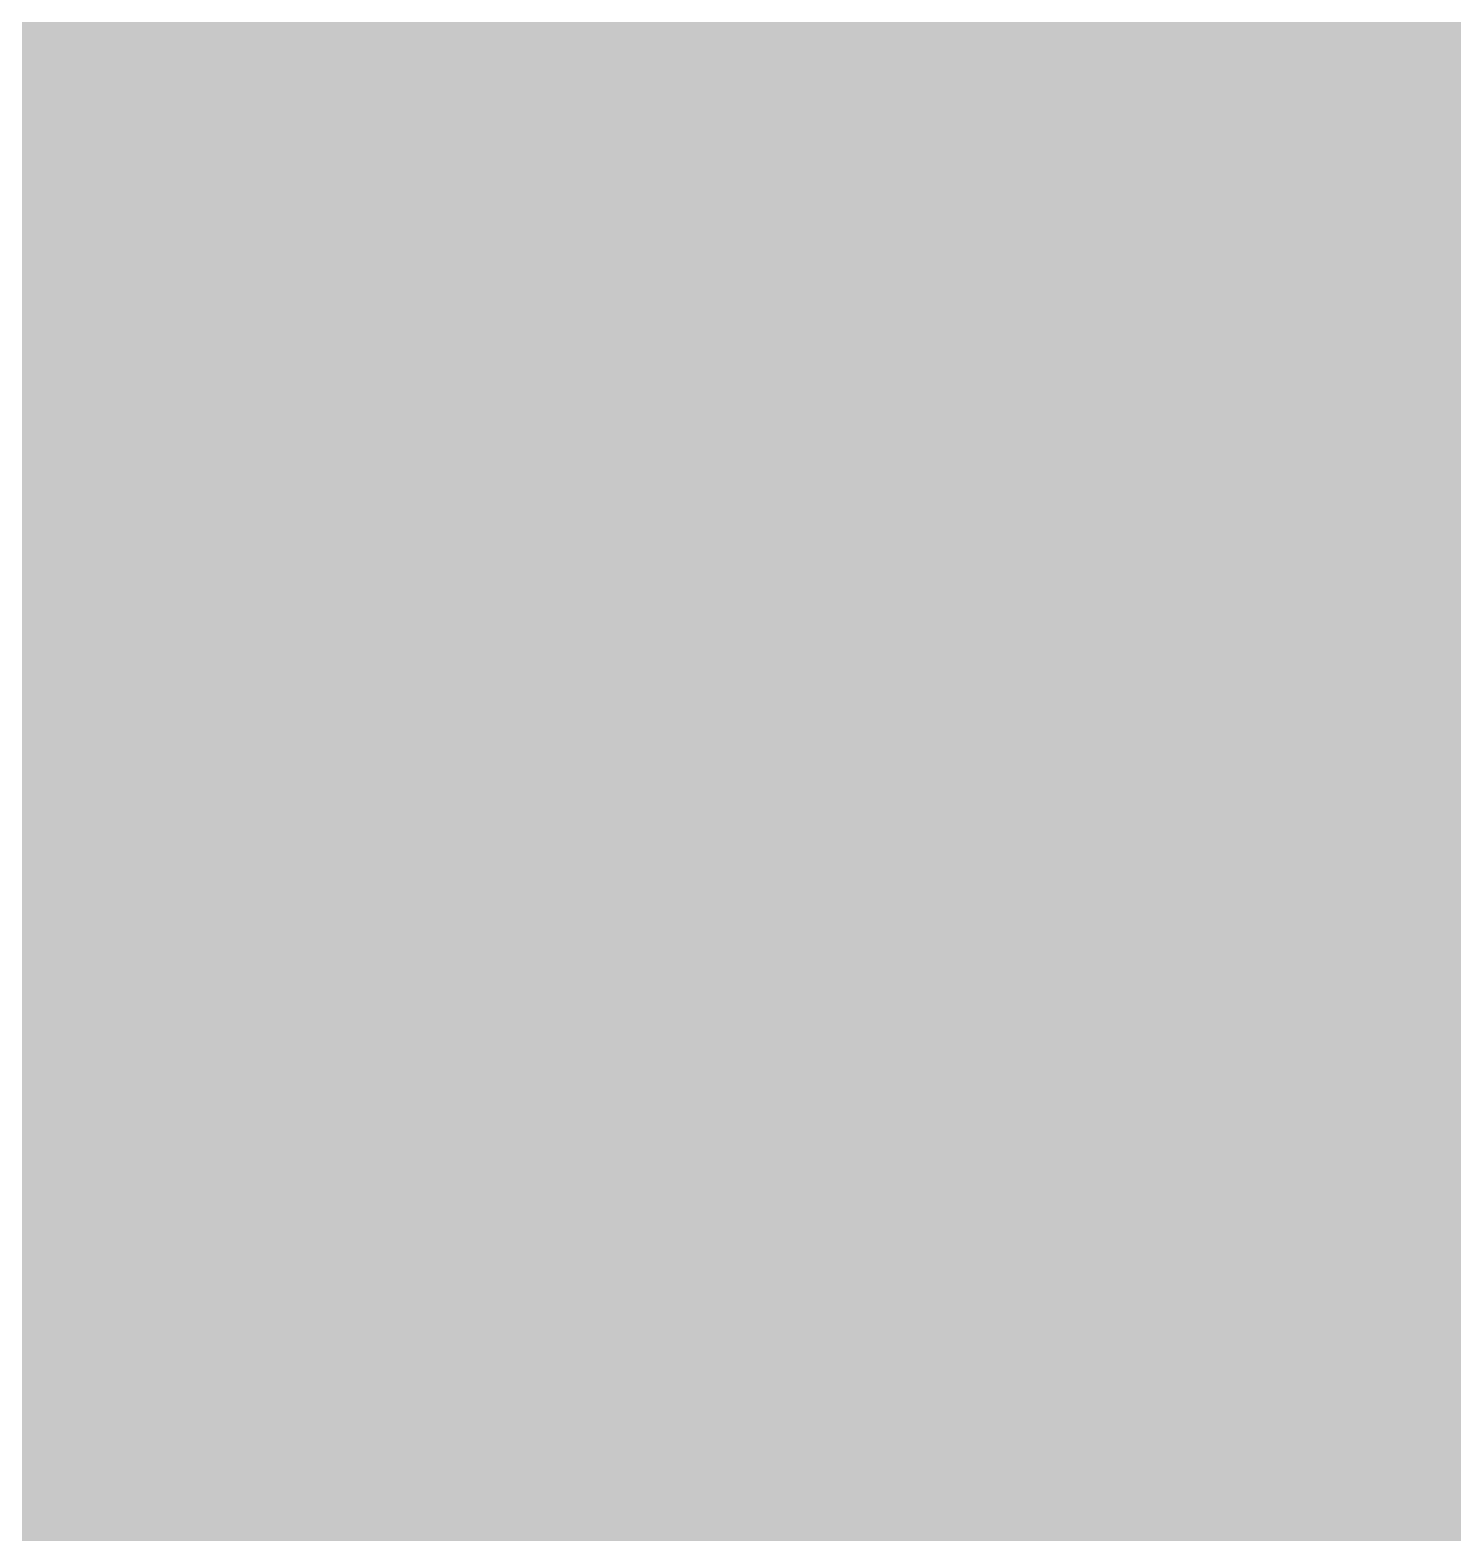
# Model space of a CAD drawing. Extents: x 0 to 756, y -25 to 420.
# Drawn here: x 326.516 to 328.054, y 305.696 to 307.32 of the extents above; entities that cross this region are included whole.
import ezdxf

# ---------------------------------------------------------------- set-up
doc = ezdxf.new("R2010")
doc.units = 0
doc.layers.get('0').update_dxf_attribs({"lineweight": 25})
doc.layers.add('0-Shading', color=7, linetype='Continuous', lineweight=25)

# ---------------------------------------------------------------- blocks, each defined once
blk = doc.blocks.new('Shading-A0T78ONBOY', base_point=(329.6628, 313.8124))
at = {"layer": '0-Shading', "color": 7, "true_color": 0xffffff}
for points in [[(324.5194, 297.0729), (329.6187, 297.0729), (324.6015, 310.8053)], [(329.6187, 297.0729), (324.6015, 310.8053), (329.6548, 310.8053)], [(324.5794, 297.1329), (329.6241, 297.1329), (329.1324, 310.738)], [(328.703, 306.2265), (328.7113, 309.3907), (324.5794, 309.3907)], [(328.7083, 306.2291), (328.7166, 309.3869), (324.5929, 309.3869)], [(328.703, 306.2265), (324.5794, 306.2265), (326.968, 307.5578)], [(324.5794, 306.2265), (326.968, 307.5578), (324.5794, 307.5578)], [(328.7083, 306.2291), (324.5739, 306.2291), (327.0166, 307.5271)], [(324.5739, 306.2291), (327.0166, 307.5271), (324.5817, 307.5271)], [(325.9962, 301.3666), (327.9913, 307.3281), (325.2649, 307.3281)], [(324.563, 304.4137), (328.7083, 306.2291), (324.5739, 306.2291)], [(324.563, 304.4137), (328.7035, 304.4137), (328.7083, 306.2291)], [(324.5794, 304.4085), (328.703, 306.2265), (324.5794, 306.2265)], [(324.5794, 304.4085), (328.6982, 304.4085), (328.703, 306.2265)]]:
    blk.add_solid(points, dxfattribs=at)

msp = doc.modelspace()

# ---------------------------------------------------------------- block references
msp.add_blockref('Shading-A0T78ONBOY', (329.6628, 313.8124))

doc.saveas('drawing.dxf')
